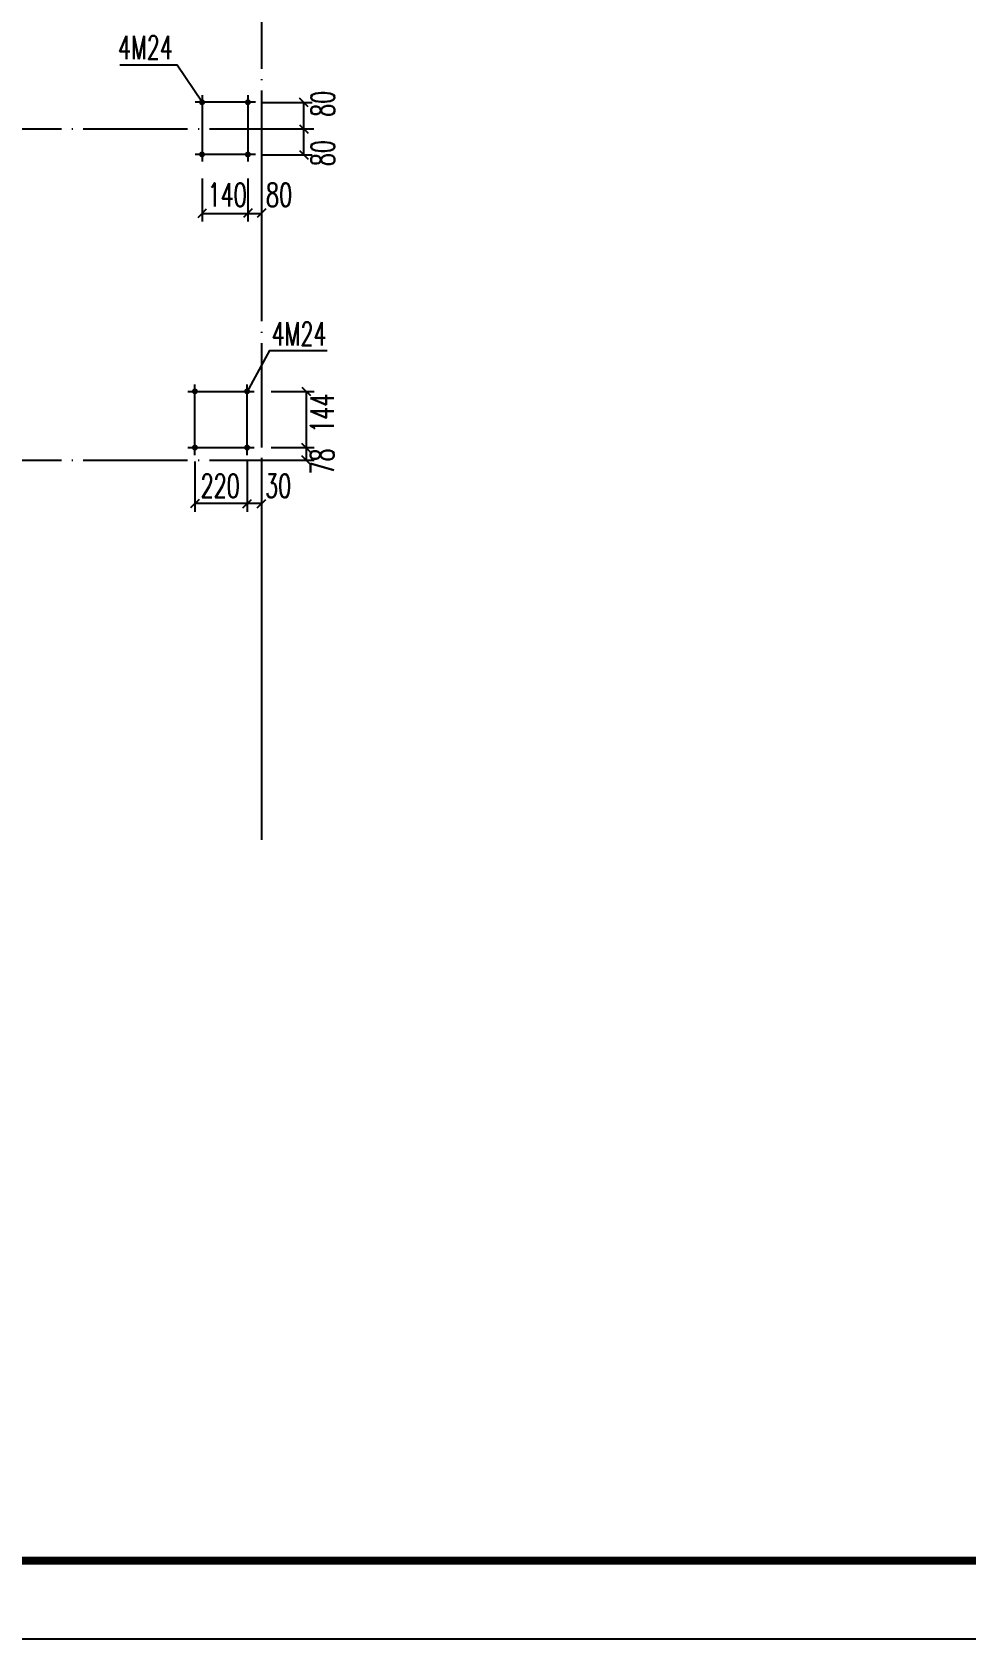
# Model space of a CAD drawing. Extents: x -307088 to 5640332, y -3541089 to -2181377.
# Drawn here: x 5555232 to 5573129, y -3281089 to -3250295 of the extents above; entities that cross this region are included whole.
import ezdxf

# ---------------------------------------------------------------- set-up
doc = ezdxf.new("R2010")
doc.units = 0
doc.header["$LTSCALE"] = 100
doc.header["$MEASUREMENT"] = 0
doc.linetypes.add('CENTER2', pattern=[28.575, 19.05, -3.175, 3.175, -3.175])
doc.linetypes.add('DOTE', pattern=[2.42, 2, -0.2, 0.02, -0.2])
doc.layers.get('0').update_dxf_attribs({"linetype": 'CONTINUOUS'})
for name, color, linetype in [('A', 1, 'CENTER2'), ('AXIS', 3, 'CONTINUOUS'), ('DOTE', 1, 'DOTE'), ('PUB_TITLE', 4, 'CONTINUOUS')]:
    doc.layers.add(name, color=color, linetype=linetype)
doc.styles.add('_SIMPLEX', font='SIMPLEX.shx', dxfattribs={"width": 0.8})

msp = doc.modelspace()

# ---------------------------------------------------------------- linework, layer by layer
at = {"color": 3, "linetype": 'ByBlock'}
for p, q in [((5559632.9, -3251645.1), (5560598.6, -3251645.1)), ((5560522.8, -3251726.8), (5560359.4, -3251563.4)), ((5560441.1, -3252645.4), (5560441.1, -3251645.1)), ((5560359.4, -3252069.8), (5560522.8, -3252233.2)), ((5559632.9, -3252151.5), (5560598.6, -3252151.5)), ((5559632.9, -3252645.4), (5560598.6, -3252645.4)), ((5560359.4, -3252563.7), (5560522.8, -3252727.1)), ((5558488.2, -3253098.7), (5558488.2, -3253924.1)), ((5559367.2, -3253098.7), (5559367.2, -3253924.1)), ((5559367.2, -3253098.7), (5559367.2, -3253924.1)), ((5559628.9, -3253098.7), (5559628.9, -3253924.1)), ((5558570, -3253689.6), (5558406.5, -3253853)), ((5558488.2, -3253771.3), (5559628.9, -3253771.3)), ((5559448.9, -3253684.9), (5559285.5, -3253848.4)), ((5559710.7, -3253684.9), (5559547.2, -3253848.4)), ((5559811.2, -3257179.6), (5560636.7, -3257179.6)), ((5560402.1, -3257097.9), (5560565.5, -3257261.3)), ((5560483.8, -3257179.6), (5560483.8, -3258501.5)), ((5559811.2, -3258257.6), (5560636.7, -3258257.6)), ((5559811.2, -3258257.6), (5560636.7, -3258257.6)), ((5560397.5, -3258175.9), (5560560.9, -3258339.3)), ((5558351.9, -3258523.2), (5558351.9, -3259488.9)), ((5559352.3, -3258523.2), (5559352.3, -3259488.9)), ((5559628.9, -3258523.2), (5559628.9, -3259488.9)), ((5559811.2, -3258501.5), (5560636.7, -3258501.5)), ((5560397.5, -3258410.6), (5560560.9, -3258574)), ((5558433.6, -3259249.7), (5558270.2, -3259413.1)), ((5559628.9, -3259331.4), (5558351.9, -3259331.4)), ((5559270.6, -3259413.1), (5559434, -3259249.7)), ((5559547.2, -3259413.1), (5559710.7, -3259249.7))]:
    msp.add_line(p, q, dxfattribs=at)
for points in [[(5558488.2, -3251639.4), (5558012.7, -3250925.3), (5556915.6, -3250925.3)], [(5559352.3, -3257193.4), (5559787.5, -3256396.8), (5560884.6, -3256396.8)]]:
    msp.add_lwpolyline(points)
at = {"const_width": 56.7}
for points in [[(5558488.2, -3251611, -1), (5558488.2, -3251667.7, -1)], [(5559367.2, -3251611, -1), (5559367.2, -3251667.7, -1)], [(5558488.2, -3252611.4, -1), (5558488.2, -3252668.1, -1)], [(5559367.2, -3252611.4, -1), (5559367.2, -3252668.1, -1)], [(5558323.6, -3257179.6, 1), (5558380.3, -3257179.6, 1)], [(5559323.9, -3257179.6, 1), (5559380.6, -3257179.6, 1)], [(5558323.6, -3258257.6, 1), (5558380.3, -3258257.6, 1)], [(5559323.9, -3258257.6, 1), (5559380.6, -3258257.6, 1)]]:
    msp.add_lwpolyline(points, format="xyb", close=True, dxfattribs=at)
at = {"layer": 'A'}
for p, q in [((5558488.2, -3251504), (5558488.2, -3252776.4)), ((5559367.2, -3251504), (5559367.2, -3252776.4)), ((5559510.2, -3251639.4), (5558359, -3251639.4)), ((5559510.2, -3252639.7), (5558359, -3252639.7)), ((5558351.9, -3258400.6), (5558351.9, -3257050.3)), ((5559352.3, -3258400.6), (5559352.3, -3257050.3)), ((5558216.6, -3257179.6), (5559489, -3257179.6)), ((5558216.6, -3258257.6), (5559489, -3258257.6))]:
    msp.add_line(p, q, dxfattribs=at)
at = {"layer": 'AXIS'}
msp.add_line((5559628.9, -3259773.9), (5559628.9, -3265773.9), dxfattribs=at)
at = {"layer": 'DOTE', "color": 9, "ltscale": 10}
for p, q in [((5559628.9, -3232057), (5559628.9, -3259773.9)), ((5500551.9, -3252151.5), (5560758, -3252151.5)), ((5500551.9, -3258501.5), (5560758, -3258501.5))]:
    msp.add_line(p, q, dxfattribs=at)
at = {"layer": 'PUB_TITLE'}
msp.add_lwpolyline([(5479576.3, -3281089.1), (5591026.3, -3281089.1), (5591026.3, -3218089.1), (5479576.3, -3218089.1)], close=True, dxfattribs=at)
at = {"layer": 'PUB_TITLE', "const_width": 150}
msp.add_lwpolyline([(5483326.3, -3279589.1), (5589526.3, -3279589.1), (5589526.3, -3219589.1), (5483326.3, -3219589.1)], close=True, dxfattribs=at)

# ---------------------------------------------------------------- texts
at = {"color": 3, "linetype": 'ByBlock', "style": '_SIMPLEX', "width": 0.65}
for s, p in [('4M24', (5556877.2, -3250814.1)), ('140', (5558593.3, -3253637.1)), ('80', (5559714.9, -3253637.1)), ('4M24', (5559822.5, -3256303.4)), ('220', (5558460, -3259216.9)), ('30', (5559697.1, -3259216.9))]:
    msp.add_text(s, height=450, dxfattribs=at).set_placement(p)
for s, p in [('80', (5561029.3, -3251920.6)), ('80', (5561029.3, -3252866.2)), ('144', (5561017, -3257975.8)), ('78', (5561017, -3258775.1))]:
    msp.add_text(s, height=450, rotation=90, dxfattribs=at).set_placement(p)

doc.saveas('drawing.dxf')
